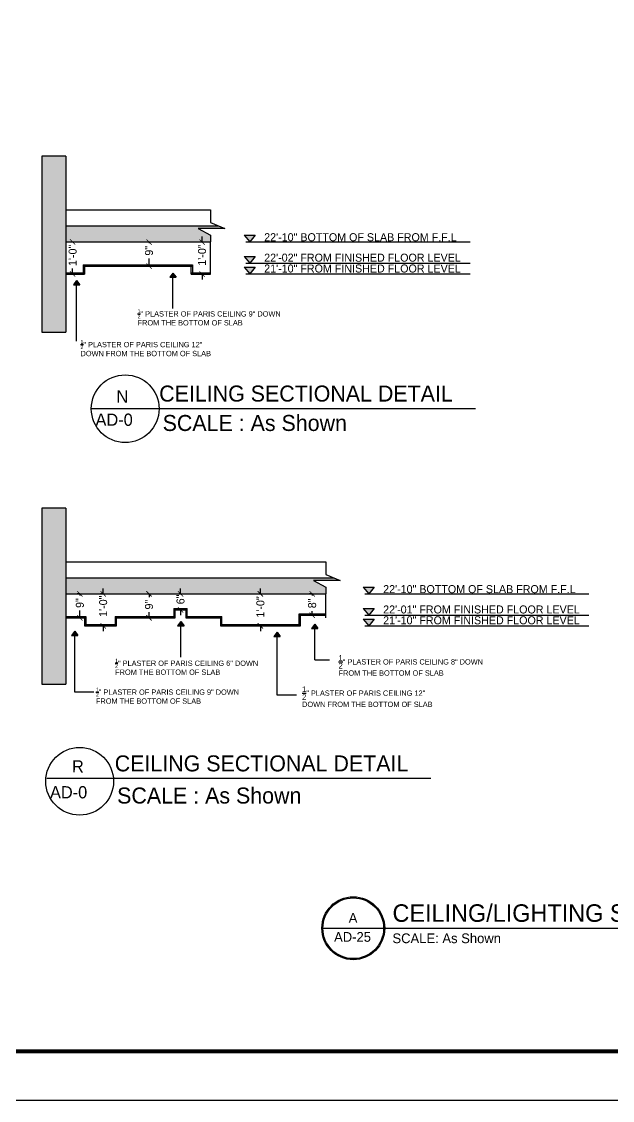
# Model space of a CAD drawing. Extents: x 10753 to 18704, y -5361 to 1140.
# Drawn here: x 16117.6 to 16339.2, y -2815 to -2410.6 of the extents above; entities that cross this region are included whole.
import ezdxf

# ---------------------------------------------------------------- set-up
doc = ezdxf.new("R2010")
doc.units = 0
doc.header["$LTSCALE"] = 30
doc.header["$MEASUREMENT"] = 0
doc.header["$PDMODE"] = 3
doc.layers.get('0').update_dxf_attribs({"linetype": 'CONTINUOUS'})
doc.layers.get('DEFPOINTS').update_dxf_attribs({"linetype": 'CONTINUOUS'})
for name, color, linetype in [('Ceiling Plans', 165, 'CONTINUOUS'), ('CEILING SECTION', 33, 'CONTINUOUS'), ('furniture', 9, 'CONTINUOUS'), ('layout', 2, 'CONTINUOUS'), ('SEAL', 1, 'CONTINUOUS'), ('SLINE', 3, 'CONTINUOUS'), ('TEXT', 13, 'CONTINUOUS'), ('WALL', 2, 'CONTINUOUS'), ('Walls Hatch', 51, 'CONTINUOUS'), ('WL', 9, 'CONTINUOUS')]:
    doc.layers.add(name, color=color, linetype=linetype)
doc.styles.add('EE', font='eurr____.ttf')
doc.styles.add('SMALL-DIM', font='stylu.ttf', dxfattribs={"height": 2})
doc.styles.get("Standard").update_dxf_attribs({"font": 'stylu.ttf', "height": 3})
doc.dimstyles.new('D1', dxfattribs={"dimtxt": 6, "dimasz": 5, "dimexe": 1, "dimexo": 2, "dimgap": 1, "dimtad": 1, "dimdec": 4, "dimzin": 3, "dimdsep": 46, "dimlunit": 4, "dimtxsty": 'Standard', "dimcen": 3, "dimclrd": 7, "dimclre": 7, "dimclrt": 2, "dimadec": 0, "dimazin": 0, "dimtfac": 1, "dimtdec": 4, "dimtofl": 0, "dimtmove": 2, "dimatfit": 3, "dimfxl": 1, "dimfrac": 2, "dimtolj": 1, "dimtzin": 1, "dimarcsym": 0})

# ---------------------------------------------------------------- blocks, each defined once
blk = doc.blocks.new('_ArchTick')
at = {"color": 0, "linetype": 'ByBlock', "const_width": 0.15}
blk.add_lwpolyline([(-0.5, -0.5), (0.5, 0.5)], dxfattribs=at)
blk = doc.blocks.new('*D745')
at = {"layer": 'Ceiling Plans', "color": 4, "lineweight": -2, "transparency": 16777216}
for p, q in [((16139.47, -2625.12), (16138.47, -2625.12)), ((16139.47, -2625.12), (16139.47, -2625.71)), ((16139.47, -2634.12), (16139.47, -2631.41)), ((16139.47, -2634.12), (16138.47, -2634.12))]:
    blk.add_line(p, q, dxfattribs=at)
at = {"layer": 'DEFPOINTS', "color": 0, "transparency": 16777216}
for p in [(16139.47, -2625.12), (16139.84, -2625.12), (16139.84, -2634.12)]:
    blk.add_point(p, dxfattribs=at)
at = {"layer": 'Ceiling Plans', "color": 4, "lineweight": -2, "transparency": 16777216, "xscale": 2, "yscale": 2, "zscale": 2}
for p, rotation in [((16139.47, -2625.12), 90), ((16139.47, -2634.12), 270)]:
    blk.add_blockref('_ArchTick', p, dxfattribs=dict(at, rotation=rotation))
at = {"layer": 'Ceiling Plans', "color": 4, "transparency": 16777216, "insert": (16139.47, -2628.56), "char_height": 3, "attachment_point": 5, "rotation": 90}
blk.add_mtext('\\A1;9"', dxfattribs=at)
blk = doc.blocks.new('*D731')
at = {"layer": 'Ceiling Plans', "color": 4, "lineweight": -2, "transparency": 16777216}
for p, q in [((16148.22, -2625.12), (16148.22, -2623.12)), ((16148.22, -2625.12), (16147.22, -2625.12)), ((16148.22, -2637.12), (16147.22, -2637.12)), ((16148.22, -2637.12), (16148.22, -2639.12))]:
    blk.add_line(p, q, dxfattribs=at)
at = {"layer": 'DEFPOINTS', "color": 0, "transparency": 16777216}
for p in [(16148.22, -2625.12), (16148.22, -2625.12), (16148.22, -2637.12)]:
    blk.add_point(p, dxfattribs=at)
at = {"layer": 'Ceiling Plans', "color": 4, "lineweight": -2, "transparency": 16777216, "xscale": 2, "yscale": 2, "zscale": 2}
for p, rotation in [((16148.22, -2625.12), 270), ((16148.22, -2637.12), 90)]:
    blk.add_blockref('_ArchTick', p, dxfattribs=dict(at, rotation=rotation))
at = {"layer": 'Ceiling Plans', "color": 4, "transparency": 16777216, "insert": (16148.22, -2629.75), "char_height": 3, "attachment_point": 5, "rotation": 90}
blk.add_mtext('\\A1;1\'-0"', dxfattribs=at)
blk = doc.blocks.new('*D732')
at = {"layer": 'Ceiling Plans', "color": 4, "lineweight": -2, "transparency": 16777216}
for p, q in [((16207.19, -2625.12), (16207.19, -2623.12)), ((16207.19, -2625.12), (16207.69, -2625.12)), ((16207.19, -2637.12), (16206.69, -2637.12)), ((16207.19, -2637.12), (16207.19, -2639.12))]:
    blk.add_line(p, q, dxfattribs=at)
at = {"layer": 'DEFPOINTS', "color": 0, "transparency": 16777216}
for p in [(16207, -2625.12), (16207.19, -2637.12), (16207.24, -2637.12)]:
    blk.add_point(p, dxfattribs=at)
at = {"layer": 'Ceiling Plans', "color": 4, "lineweight": -2, "transparency": 16777216, "xscale": 2, "yscale": 2, "zscale": 2}
for p, rotation in [((16207.19, -2625.12), 270), ((16207.19, -2637.12), 90)]:
    blk.add_blockref('_ArchTick', p, dxfattribs=dict(at, rotation=rotation))
at = {"layer": 'Ceiling Plans', "color": 4, "transparency": 16777216, "insert": (16207.19, -2630.02), "char_height": 3, "attachment_point": 5, "rotation": 90}
blk.add_mtext('\\A1;1\'-0"', dxfattribs=at)
blk = doc.blocks.new('*D733')
at = {"layer": 'Ceiling Plans', "color": 4, "lineweight": -2, "transparency": 16777216}
for p, q in [((16177.22, -2625.12), (16177.22, -2623.12)), ((16177.22, -2625.12), (16176.72, -2625.12)), ((16177.22, -2631.12), (16176.72, -2631.12)), ((16177.22, -2631.12), (16177.22, -2633.12))]:
    blk.add_line(p, q, dxfattribs=at)
at = {"layer": 'DEFPOINTS', "color": 0, "transparency": 16777216}
for p in [(16177.22, -2625.12), (16177.28, -2625.12), (16177.28, -2631.12)]:
    blk.add_point(p, dxfattribs=at)
at = {"layer": 'Ceiling Plans', "color": 4, "lineweight": -2, "transparency": 16777216, "xscale": 2, "yscale": 2, "zscale": 2}
for p, rotation in [((16177.22, -2625.12), 270), ((16177.22, -2631.12), 90)]:
    blk.add_blockref('_ArchTick', p, dxfattribs=dict(at, rotation=rotation))
at = {"layer": 'Ceiling Plans', "color": 4, "transparency": 16777216, "insert": (16177.22, -2627.2), "char_height": 3, "attachment_point": 5, "rotation": 90}
blk.add_mtext('\\A1;6"', dxfattribs=at)
blk = doc.blocks.new('*D735')
at = {"color": 4, "lineweight": -2, "transparency": 16777216}
for p, q in [((16136.76, -2493.21), (16135.76, -2493.21)), ((16136.76, -2493.21), (16136.76, -2493.27)), ((16136.76, -2505.21), (16136.76, -2503.18)), ((16136.76, -2505.21), (16135.76, -2505.21))]:
    blk.add_line(p, q, dxfattribs=at)
at = {"layer": 'DEFPOINTS', "color": 0, "transparency": 16777216}
for p in [(16136.76, -2493.21), (16137.3, -2493.21), (16137.3, -2505.21)]:
    blk.add_point(p, dxfattribs=at)
at = {"color": 4, "lineweight": -2, "transparency": 16777216, "xscale": 2, "yscale": 2, "zscale": 2}
for p, rotation in [((16136.76, -2493.21), 90), ((16136.76, -2505.21), 270)]:
    blk.add_blockref('_ArchTick', p, dxfattribs=dict(at, rotation=rotation))
at = {"color": 4, "transparency": 16777216, "insert": (16136.76, -2498.22), "char_height": 3, "attachment_point": 5, "rotation": 90}
blk.add_mtext('\\A1;1\'-0"', dxfattribs=at)
blk = doc.blocks.new('*D736')
at = {"color": 4, "lineweight": -2, "transparency": 16777216}
for p, q in [((16165.41, -2493.21), (16164.41, -2493.21)), ((16165.41, -2493.21), (16165.41, -2493.65)), ((16165.41, -2502.21), (16165.41, -2499.35)), ((16165.41, -2502.21), (16164.41, -2502.21))]:
    blk.add_line(p, q, dxfattribs=at)
at = {"layer": 'DEFPOINTS', "color": 0, "transparency": 16777216}
for p in [(16165.41, -2493.21), (16165.41, -2493.21), (16165.41, -2502.21)]:
    blk.add_point(p, dxfattribs=at)
at = {"color": 4, "lineweight": -2, "transparency": 16777216, "xscale": 2, "yscale": 2, "zscale": 2}
for p, rotation in [((16165.41, -2493.21), 90), ((16165.41, -2502.21), 270)]:
    blk.add_blockref('_ArchTick', p, dxfattribs=dict(at, rotation=rotation))
at = {"color": 4, "transparency": 16777216, "insert": (16165.41, -2496.5), "char_height": 3, "attachment_point": 5, "rotation": 90}
blk.add_mtext('\\A1;9"', dxfattribs=at)
blk = doc.blocks.new('*D741')
at = {"layer": 'Ceiling Plans', "color": 4, "lineweight": -2, "transparency": 16777216}
for p, q in [((16185.3, -2493.21), (16185.3, -2491.21)), ((16185.3, -2493.21), (16184.3, -2493.21)), ((16185.3, -2505.21), (16184.3, -2505.21)), ((16185.3, -2505.21), (16185.3, -2507.21))]:
    blk.add_line(p, q, dxfattribs=at)
at = {"layer": 'DEFPOINTS', "color": 0, "transparency": 16777216}
for p in [(16185.3, -2493.21), (16185.35, -2493.21), (16185.35, -2505.21)]:
    blk.add_point(p, dxfattribs=at)
at = {"layer": 'Ceiling Plans', "color": 4, "lineweight": -2, "transparency": 16777216, "xscale": 2, "yscale": 2, "zscale": 2}
for p, rotation in [((16185.3, -2493.21), 270), ((16185.3, -2505.21), 90)]:
    blk.add_blockref('_ArchTick', p, dxfattribs=dict(at, rotation=rotation))
at = {"layer": 'Ceiling Plans', "color": 4, "transparency": 16777216, "insert": (16185.3, -2498.1), "char_height": 3, "attachment_point": 5, "rotation": 90}
blk.add_mtext('\\A1;1\'-0"', dxfattribs=at)
blk = doc.blocks.new('*D722')
at = {"layer": 'Ceiling Plans', "color": 4, "lineweight": -2, "transparency": 16777216}
for p, q in [((16226.61, -2625.12), (16225.61, -2625.12)), ((16226.61, -2625.12), (16226.61, -2625.78)), ((16226.61, -2633.12), (16226.61, -2631.58)), ((16226.61, -2633.12), (16225.61, -2633.12))]:
    blk.add_line(p, q, dxfattribs=at)
at = {"layer": 'DEFPOINTS', "color": 0, "transparency": 16777216}
for p in [(16226.61, -2625.12), (16226.77, -2625.12), (16226.77, -2633.12)]:
    blk.add_point(p, dxfattribs=at)
at = {"layer": 'Ceiling Plans', "color": 4, "lineweight": -2, "transparency": 16777216, "xscale": 2, "yscale": 2, "zscale": 2}
for p, rotation in [((16226.61, -2625.12), 90), ((16226.61, -2633.12), 270)]:
    blk.add_blockref('_ArchTick', p, dxfattribs=dict(at, rotation=rotation))
at = {"layer": 'Ceiling Plans', "color": 4, "transparency": 16777216, "insert": (16226.61, -2628.68), "char_height": 3, "attachment_point": 5, "rotation": 90}
blk.add_mtext('\\A1;8"', dxfattribs=at)
blk = doc.blocks.new('*D726')
at = {"layer": 'Ceiling Plans', "color": 4, "lineweight": -2, "transparency": 16777216}
for p, q in [((16165.43, -2625.12), (16165.93, -2625.12)), ((16165.43, -2625.12), (16165.43, -2626.29)), ((16165.43, -2634.12), (16165.43, -2632)), ((16165.43, -2634.12), (16165.93, -2634.12))]:
    blk.add_line(p, q, dxfattribs=at)
at = {"layer": 'DEFPOINTS', "color": 0, "transparency": 16777216}
for p in [(16165, -2625.12), (16165.43, -2625.12), (16165, -2634.12)]:
    blk.add_point(p, dxfattribs=at)
at = {"layer": 'Ceiling Plans', "color": 4, "lineweight": -2, "transparency": 16777216, "xscale": 2, "yscale": 2, "zscale": 2}
for p, rotation in [((16165.43, -2625.12), 90), ((16165.43, -2634.12), 270)]:
    blk.add_blockref('_ArchTick', p, dxfattribs=dict(at, rotation=rotation))
at = {"layer": 'Ceiling Plans', "color": 4, "transparency": 16777216, "insert": (16165.43, -2629.15), "char_height": 3, "attachment_point": 5, "rotation": 90}
blk.add_mtext('\\A1;9"', dxfattribs=at)

msp = doc.modelspace()

# ---------------------------------------------------------------- hatches: boundary and pattern name
h = msp.add_hatch(color=256)
h.dxf.hatch_style = 1
h.paths.add_polyline_path([(16174.37649, -2504.85443), (16173.18016, -2506.444), (16175.56713, -2506.444)])
h = msp.add_hatch(color=256)
h.dxf.hatch_style = 1
h.paths.add_polyline_path([(16138.22041, -2507.62303), (16137.02408, -2509.21259), (16139.41104, -2509.21259)])
h = msp.add_hatch(color=256)
h.dxf.hatch_style = 1
h.paths.add_polyline_path([(16177.34019, -2635.50837), (16176.14386, -2637.09794), (16178.53082, -2637.09794)])
h = msp.add_hatch(color=256)
h.dxf.hatch_style = 1
h.paths.add_polyline_path([(16227.59268, -2636.52897), (16226.39635, -2638.11854), (16228.78331, -2638.11854)])
h = msp.add_hatch(color=256)
h.dxf.hatch_style = 1
h.paths.add_polyline_path([(16137.53113, -2639.15219), (16136.3348, -2640.74175), (16138.72176, -2640.74175)])
h = msp.add_hatch(color=256)
h.dxf.hatch_style = 1
h.paths.add_polyline_path([(16213.45774, -2639.50648), (16212.26141, -2641.09605), (16214.64837, -2641.09605)])
at = {"layer": 'TEXT'}
h = msp.add_hatch(color=256, dxfattribs=at)
h.dxf.hatch_style = 1
h.paths.add_polyline_path([(16205.23075, -2502.64725), (16201.1487, -2502.64725), (16203.18973, -2505.17562)])
h.paths.add_polyline_path([(16205.23075, -2498.63756), (16201.1487, -2498.63756), (16203.18973, -2501.16592)])
h.paths.add_polyline_path([(16205.23075, -2490.67542), (16201.1487, -2490.67542), (16203.18973, -2493.20378)])
h = msp.add_hatch(color=256, dxfattribs=at)
h.dxf.hatch_style = 1
h.paths.add_polyline_path([(16249.85873, -2634.56732), (16245.77668, -2634.56732), (16247.81771, -2637.09568)])
h.paths.add_polyline_path([(16249.85873, -2630.55763), (16245.77668, -2630.55763), (16247.81771, -2633.08599)])
h.paths.add_polyline_path([(16249.85873, -2622.59548), (16245.77668, -2622.59548), (16247.81771, -2625.12385)])
at = {"layer": 'Walls Hatch'}
h = msp.add_hatch(color=51, dxfattribs=at)
h.dxf.hatch_style = 1
h.paths.add_polyline_path([(15879.06898, -2461.06014), (15870.06898, -2461.06014), (15870.06898, -2527.05789), (15879.06898, -2527.05789)])
h.paths.add_polyline_path([(15879.06898, -2592.97168), (15870.06898, -2592.97168), (15870.06898, -2658.96943), (15879.06898, -2658.96943)])
h.paths.add_polyline_path([(16134.25424, -2592.97168), (16125.25424, -2592.97168), (16125.25424, -2658.96943), (16134.25424, -2658.96943)])
h.paths.add_polyline_path([(16134.25424, -2461.06014), (16125.25424, -2461.06014), (16125.25424, -2527.05789), (16134.25424, -2527.05789)])
h.paths.add_polyline_path([(16352.98404, -2461.06014), (16343.98404, -2461.06014), (16343.98404, -2527.05789), (16352.98404, -2527.05789)])
h.paths.add_polyline_path([(16398.4395, -2592.97168), (16389.4395, -2592.97168), (16389.4395, -2658.96943), (16398.4395, -2658.96943)])
h.paths.add_polyline_path([(16586.83461, -2461.06014), (16577.83461, -2461.06014), (16577.83461, -2527.05789), (16586.83461, -2527.05789)])
h.paths.add_polyline_path([(16697.10238, -2457.8943), (16688.10238, -2457.8943), (16688.10238, -2523.89206), (16697.10238, -2523.89206)])
h.paths.add_polyline_path([(16652.16924, -2592.97168), (16643.16924, -2592.97168), (16643.16924, -2658.96943), (16652.16924, -2658.96943)])
h = msp.add_hatch(color=253, dxfattribs=at)
h.dxf.hatch_style = 1
h.paths.add_polyline_path([(16746.21311, -2622.55375), (16741.50673, -2620.1212), (16751.55425, -2620.1212), (16749.25771, -2619.1212), (16652.16924, -2619.1212), (16652.16924, -2625.1212), (16746.21311, -2625.1212)])
h.paths.add_polyline_path([(15971.89276, -2488.20966), (15981.94028, -2488.20966), (15979.64375, -2487.20966), (15879.06898, -2487.20966), (15879.06898, -2493.20966), (15976.59914, -2493.20966), (15976.59914, -2490.64221)])
h.paths.add_polyline_path([(15919.21271, -2620.1212), (15929.26023, -2620.1212), (15926.9637, -2619.1212), (15879.06898, -2619.1212), (15879.06898, -2625.1212), (15923.91909, -2625.1212), (15923.91909, -2622.55375)])
h.paths.add_polyline_path([(16231.7844, -2622.55375), (16227.07802, -2620.1212), (16237.12554, -2620.1212), (16234.82901, -2619.1212), (16134.25424, -2619.1212), (16134.25424, -2625.1212), (16231.7844, -2625.1212)])
h.paths.add_polyline_path([(16183.81436, -2488.20966), (16193.86188, -2488.20966), (16191.56535, -2487.20966), (16134.25424, -2487.20966), (16134.25424, -2493.20966), (16188.52074, -2493.20966), (16188.52074, -2490.64221)])
h.paths.add_polyline_path([(16577.83461, -2487.20966), (16352.98404, -2487.20966), (16352.98404, -2493.20966), (16577.83461, -2493.20966)])
h.paths.add_polyline_path([(16745.53778, -2485.04382), (16755.5853, -2485.04382), (16753.28877, -2484.04382), (16697.10238, -2484.04382), (16697.10238, -2490.04382), (16750.24416, -2490.04382), (16750.24416, -2487.47638)])
h.paths.add_polyline_path([(16484.66675, -2620.1212), (16494.71427, -2620.1212), (16492.41773, -2619.1212), (16398.4395, -2619.1212), (16398.4395, -2625.1212), (16489.37313, -2625.1212), (16489.37313, -2622.55375)])
h.paths.add_polyline_path([(16704.86133, -2636.15084), (16704.86133, -2625.2116), (16697.91038, -2625.2116), (16697.91038, -2636.15084)], flags=9)
h.paths.add_polyline_path([(16673.10973, -2631.08651), (16673.10973, -2625.39837), (16666.15878, -2625.39837), (16666.15878, -2631.08651)], flags=9)

# ---------------------------------------------------------------- linework, layer by layer
for p, q in [((16174.37649, -2504.85443), (16173.18016, -2506.444)), ((16173.18016, -2506.444), (16175.56713, -2506.444)), ((16174.37649, -2504.85443), (16174.37649, -2504.85443)), ((16174.37649, -2504.85443), (16175.56713, -2506.444)), ((16174.37649, -2518.1659), (16174.37649, -2506.444)), ((16138.22041, -2507.62303), (16137.02408, -2509.21259)), ((16137.02408, -2509.21259), (16139.41104, -2509.21259)), ((16138.22041, -2507.62303), (16138.22041, -2507.62303)), ((16138.22041, -2507.62303), (16139.41104, -2509.21259)), ((16138.22041, -2530.3515), (16138.22041, -2509.21259)), ((16177.34019, -2635.50837), (16176.14386, -2637.09794)), ((16177.34019, -2635.50837), (16177.34019, -2635.50837)), ((16177.34019, -2635.50837), (16178.53082, -2637.09794)), ((16227.59268, -2636.52897), (16226.39635, -2638.11854)), ((16227.59268, -2636.52897), (16227.59268, -2636.52897)), ((16227.59268, -2636.52897), (16228.78331, -2638.11854)), ((16137.53113, -2639.15219), (16136.3348, -2640.74175)), ((16136.3348, -2640.74175), (16138.72176, -2640.74175)), ((16137.53113, -2639.15219), (16137.53113, -2639.15219)), ((16137.53113, -2639.15219), (16138.72176, -2640.74175)), ((16137.53113, -2662.0253), (16137.53113, -2640.74175)), ((16176.14386, -2637.09794), (16178.53082, -2637.09794)), ((16177.34019, -2648.81983), (16177.34019, -2637.09794)), ((16213.45774, -2639.50648), (16212.26141, -2641.09605)), ((16213.45774, -2639.50648), (16213.45774, -2639.50648)), ((16213.45774, -2639.50648), (16214.64837, -2641.09605)), ((16226.39635, -2638.11854), (16228.78331, -2638.11854)), ((16227.59268, -2649.84043), (16227.59268, -2638.11854)), ((16212.26141, -2641.09605), (16214.64837, -2641.09605)), ((16213.45774, -2663.08334), (16213.45774, -2641.09605)), ((16227.59268, -2649.84043), (16233.08076, -2649.84043)), ((16144.66316, -2662.0253), (16137.61548, -2662.0253)), ((16220.7381, -2663.08334), (16213.45774, -2663.08334))]:
    msp.add_line(p, q)
at = {"layer": 'Ceiling Plans'}
for p, q in [((16188.52074, -2505.20966), (16188.52074, -2493.20966)), ((16140.75424, -2501.70966), (16181.68866, -2501.70966)), ((16140.75424, -2501.70966), (16140.75424, -2504.70966)), ((16140.75424, -2502.20966), (16181.68866, -2502.20966)), ((16141.25424, -2502.20966), (16141.25424, -2505.20966)), ((16181.21015, -2505.20966), (16181.21015, -2502.20966)), ((16181.68866, -2501.70966), (16181.68866, -2504.70966)), ((16134.25424, -2504.70966), (16141.25424, -2504.70966)), ((16134.25424, -2505.20966), (16141.25424, -2505.20966)), ((16181.21015, -2504.70966), (16188.52074, -2504.70966)), ((16181.21015, -2505.20966), (16188.52074, -2505.20966)), ((16181.21015, -2505.20966), (16188.21015, -2505.20966)), ((16181.21015, -2505.20966), (16188.21015, -2505.20966)), ((16181.21015, -2505.20966), (16188.52074, -2505.20966)), ((16231.7844, -2634.11887), (16231.7844, -2625.1212)), ((16174.72935, -2630.6212), (16174.72935, -2633.6212)), ((16174.72935, -2630.6212), (16179.73939, -2630.6212)), ((16174.72935, -2631.1212), (16179.22935, -2631.1212)), ((16175.22935, -2634.1212), (16175.22935, -2631.1212)), ((16175.22935, -2631.1212), (16179.73939, -2631.1212)), ((16179.22935, -2631.1212), (16179.22935, -2634.12058)), ((16179.73939, -2633.6212), (16179.73939, -2630.6212)), ((16221.74943, -2632.6212), (16231.7844, -2632.6212)), ((16221.74943, -2636.6212), (16221.74943, -2632.6212)), ((16134.25424, -2633.6212), (16141.72935, -2633.6212)), ((16134.25424, -2634.1212), (16141.72935, -2634.1212)), ((16141.22935, -2634.1212), (16141.22935, -2637.1212)), ((16141.22935, -2636.6212), (16153.22935, -2636.6212)), ((16141.72935, -2633.6212), (16141.72935, -2636.6212)), ((16152.72935, -2633.6212), (16152.72935, -2636.6212)), ((16152.72935, -2633.6212), (16175.22935, -2633.6212)), ((16152.72935, -2634.1212), (16159.20446, -2634.1212)), ((16153.22935, -2637.1212), (16153.22935, -2634.1212)), ((16153.22935, -2634.1212), (16175.22935, -2634.1212)), ((16179.22935, -2633.6212), (16192.74943, -2633.6212)), ((16179.22935, -2634.1212), (16192.74943, -2634.1212)), ((16192.23939, -2634.1212), (16192.23939, -2637.1212)), ((16192.23939, -2636.6212), (16222.23939, -2636.6212)), ((16192.74943, -2636.6212), (16192.74943, -2633.6212)), ((16221.74943, -2633.11887), (16231.7844, -2633.11887)), ((16222.23939, -2637.1212), (16222.23939, -2633.11887)), ((16141.22935, -2637.1212), (16153.22935, -2637.1212)), ((16141.22935, -2637.1212), (16153.22935, -2637.1212)), ((16192.23939, -2637.1212), (16222.23939, -2637.1212)), ((16192.23939, -2637.1212), (16222.23939, -2637.1212)), ((16193.24943, -2637.12181), (16193.24943, -2637.1212)), ((16204.25424, -2637.1212), (16222.23939, -2637.1212))]:
    msp.add_line(p, q, dxfattribs=at)
at = {"layer": 'CEILING SECTION'}
for p, q in [((16188.52074, -2481.20966), (16188.52074, -2485.88392)), ((16134.25424, -2487.20966), (16191.56535, -2487.20966)), ((16188.52074, -2485.88392), (16193.86188, -2488.20966)), ((16193.86188, -2488.20966), (16183.81436, -2488.20966)), ((16183.81436, -2488.20966), (16188.52074, -2490.64221)), ((16188.52074, -2490.64221), (16188.52074, -2493.20966)), ((16134.25424, -2493.20966), (16188.52074, -2493.20966)), ((16231.7844, -2613.1212), (16231.7844, -2617.79546)), ((16134.25424, -2619.1212), (16234.82901, -2619.1212)), ((16237.12554, -2620.1212), (16227.07802, -2620.1212)), ((16227.07802, -2620.1212), (16231.7844, -2622.55375)), ((16231.7844, -2617.79546), (16237.12554, -2620.1212)), ((16231.7844, -2622.55375), (16231.7844, -2625.1212)), ((16134.25424, -2625.1212), (16231.7844, -2625.1212))]:
    msp.add_line(p, q, dxfattribs=at)
at = {"layer": 'furniture', "color": 8}
for p, q in [((16287.81716, -2555.71237), (16143.76693, -2555.71237)), ((16271.14527, -2694.3589), (16127.09504, -2694.3589))]:
    msp.add_line(p, q, dxfattribs=at)
for centre in [(16156.46646, -2555.71237), (16139.38855, -2695.37012)]:
    msp.add_circle(centre, 12.69953, dxfattribs=at)
at = {"layer": 'SEAL', "color": 1}
msp.add_lwpolyline([(17020.32461, -2006.1532), (17020.32461, -2815.00686), (15815.56292, -2815.00686), (15815.56292, -2006.1532)], close=True, dxfattribs=at)
at = {"layer": 'SLINE'}
msp.add_line((16230.23444, -2750.47166), (16429.59258, -2750.47166), dxfattribs=at)
for radius in [11.79174, 11.38567]:
    msp.add_circle((16242.02618, -2750.47166), radius, dxfattribs=at)
at = {"layer": 'TEXT', "color": 0}
for p, q in [((16201.1487, -2490.67542), (16205.23075, -2490.67542)), ((16201.1487, -2490.67542), (16203.18973, -2493.20378)), ((16205.23075, -2490.67542), (16203.18973, -2493.20378)), ((16201.68795, -2493.20378), (16285.80598, -2493.20378)), ((16201.1487, -2498.63756), (16205.23075, -2498.63756)), ((16201.1487, -2498.63756), (16203.18973, -2501.16592)), ((16205.23075, -2498.63756), (16203.18973, -2501.16592)), ((16201.1487, -2502.64725), (16205.23075, -2502.64725)), ((16201.1487, -2502.64725), (16203.18973, -2505.17562)), ((16201.68795, -2501.16592), (16285.80598, -2501.16592)), ((16205.23075, -2502.64725), (16203.18973, -2505.17562)), ((16201.68795, -2505.17562), (16285.80598, -2505.17562)), ((16245.77668, -2622.59548), (16249.85873, -2622.59548)), ((16245.77668, -2622.59548), (16247.81771, -2625.12385)), ((16249.85873, -2622.59548), (16247.81771, -2625.12385)), ((16246.31593, -2625.07983), (16330.43396, -2625.07983)), ((16245.77668, -2630.55763), (16249.85873, -2630.55763)), ((16245.77668, -2630.55763), (16247.81771, -2633.08599)), ((16249.85873, -2630.55763), (16247.81771, -2633.08599)), ((16245.77668, -2634.56732), (16247.81771, -2637.09568)), ((16245.77668, -2634.56732), (16249.85873, -2634.56732)), ((16246.31593, -2633.04197), (16330.43396, -2633.04197)), ((16249.85873, -2634.56732), (16247.81771, -2637.09568)), ((16246.31593, -2637.05167), (16330.43396, -2637.05167))]:
    msp.add_line(p, q, dxfattribs=at)
at = {"layer": 'WALL'}
for p, q in [((16125.25424, -2461.06014), (16125.25424, -2527.05789)), ((16134.25424, -2461.06014), (16125.25424, -2461.06014)), ((16134.25424, -2461.06014), (16134.25424, -2527.05789)), ((16125.25424, -2527.05789), (16134.25424, -2527.05789)), ((16125.25424, -2592.97168), (16125.25424, -2658.96943)), ((16134.25424, -2592.97168), (16125.25424, -2592.97168)), ((16134.25424, -2592.97168), (16134.25424, -2658.96943)), ((16125.25424, -2658.96943), (16134.25424, -2658.96943))]:
    msp.add_line(p, q, dxfattribs=at)
at = {"layer": 'WALL', "color": 4}
for p, q in [((16134.25424, -2481.20966), (16188.52074, -2481.20966)), ((16134.25424, -2613.1212), (16231.7844, -2613.1212))]:
    msp.add_line(p, q, dxfattribs=at)
at = {"layer": 'WL', "const_width": 1.53192}
msp.add_lwpolyline([(17001.94157, -2024.53624), (17001.94157, -2796.62382), (15833.94596, -2796.62382), (15833.94596, -2024.53624)], close=True, dxfattribs=at)

# ---------------------------------------------------------------- texts
at = {"layer": 'layout', "char_height": 4.579156, "attachment_point": 1, "rotation": 359.7603176, "style": 'EE'}
for s, insert in [('{\\C0;N}', (16153.19213, -2548.8483)), ('{\\C0;R}', (16136.52023, -2687.49483))]:
    msp.add_mtext_dynamic_manual_height_columns(s, width=21.3389558, gutter_width=45, heights=[0], dxfattribs=dict(at, insert=insert))
at = {"layer": 'layout', "char_height": 4.579156, "attachment_point": 1, "style": 'EE'}
for insert in [(16145.34911, -2557.539), (16128.2712, -2697.19675)]:
    msp.add_mtext_dynamic_manual_height_columns('{\\C0;AD-0}', width=31.0716794, gutter_width=45, heights=[0], dxfattribs=dict(at, insert=insert))
at = {"layer": 'SLINE', "style": 'SMALL-DIM'}
for s, height, p in [('CEILING/LIGHTING SECTIONAL DETAILS', 6.5713642, (16256.72879, -2748.05665, 0.06979)), ('A', 3.65076, (16240.30763, -2748.40983)), ('AD-25', 3.650758, (16234.82356, -2755.53243)), ('SCALE: As Shown', 3.6507579, (16256.71841, -2756.05554, 0.08248))]:
    msp.add_text(s, height=height, dxfattribs=at).set_placement(p)
at = {"layer": 'TEXT', "color": 0, "attachment_point": 1, "style": 'EE'}
for s, width, insert, char_height in [('22\'-10" BOTTOM OF SLAB FROM F.F.L', 74.082993, (16208.60916, -2489.91781), 3), ('22\'-02" FROM FINISHED FLOOR LEVEL', 74.082993, (16208.60916, -2497.581), 3), ('21\'-10" FROM FINISHED FLOOR LEVEL', 74.082993, (16208.60916, -2501.64544), 3), ('\\A1;{\\H0.7x;\\S1/2;}" PLASTER OF PARIS CEILING 9" DOWN FROM THE BOTTOM OF SLAB', 53.342262, (16161.12496, -2518.4643), 2), ('\\A1;{\\H0.7x;\\S1/2;}" PLASTER OF PARIS CEILING 12" DOWN FROM THE BOTTOM OF SLAB', 49.8001917, (16139.71253, -2529.98739), 2), ('CEILING SECTIONAL DETAIL', 118.1124775, (16169.22169, -2547.02111), 6), ('SCALE : As Shown', 118.1124775, (16170.51367, -2558.05302), 6), ('22\'-10" BOTTOM OF SLAB FROM F.F.L', 74.082993, (16253.23715, -2621.83788), 3), ('22\'-01" FROM FINISHED FLOOR LEVEL', 74.082993, (16253.23715, -2629.45705), 3), ('21\'-10" FROM FINISHED FLOOR LEVEL', 74.082993, (16253.23715, -2633.52149), 3), ('\\A1;{\\H0.7x;\\S1/2;\\H0.95238x;" PLASTER OF PARIS CEILING 8" DOWN FROM THE BOTTOM OF SLAB}', 52.7952714, (16236.51542, -2648.07754), 3), ('\\A1;{\\H0.7x;\\S1/2;}" PLASTER OF PARIS CEILING 6" DOWN FROM THE BOTTOM OF SLAB', 52.4176297, (16152.68731, -2649.44444), 2), ('\\A1;{\\H0.7x;\\S1/2;}" PLASTER OF PARIS CEILING 9" DOWN FROM THE BOTTOM OF SLAB', 52.4176297, (16145.49535, -2660.27467), 2), ('\\A1;{\\H0.7x;\\S1/2;\\H0.95238x;" PLASTER OF PARIS CEILING 12" DOWN FROM THE BOTTOM OF SLAB}', 52.7952714, (16222.82882, -2659.81448), 3), ('CEILING SECTIONAL DETAIL', 118.1124775, (16152.5498, -2685.66763), 6), ('SCALE : As Shown', 118.1124775, (16153.43577, -2697.71077), 6)]:
    msp.add_mtext_dynamic_manual_height_columns(s, width=width, gutter_width=45, heights=[0], dxfattribs=dict(at, insert=insert, char_height=char_height))

# ---------------------------------------------------------------- dimensions: what is measured, and where the dimension line sits
for base, p1, p2, picture, middle in [((16136.76436, -2493.20966), (16137.29605, -2505.20966), (16137.29605, -2493.20966), '*D735', (16136.76436, -2498.22324)), ((16165.40997, -2493.20966), (16165.41286, -2502.20966), (16165.41286, -2493.20966), '*D736', (16165.40997, -2496.49653))]:
    dim = msp.add_linear_dim(base=base, p1=p1, p2=p2, angle=90, dimstyle='D1', override={"dimtxt": 3, "dimasz": 2, "dimexo": 9, "dimblk": 'ArchTick', "dimclrd": 4, "dimclre": 4, "dimclrt": 4, "dimldrblk": 'ArchTick', "dimfxlon": 1})
    dim.commit()
    dim.dimension.update_dxf_attribs({"geometry": picture, "text_midpoint": middle, "dimtype": 160})
at = {"layer": 'Ceiling Plans'}
for base, p1, p2, override, picture, middle in [((16185.30442, -2493.20966), (16185.3544, -2505.20966), (16185.3544, -2493.20966), {"dimtxt": 3, "dimasz": 2, "dimexo": 9, "dimblk": 'ArchTick', "dimclrd": 4, "dimclre": 4, "dimclrt": 4, "dimldrblk": 'ArchTick', "dimfxlon": 1}, '*D741', (16185.30442, -2498.09548)), ((16139.46611, -2625.1212), (16139.84134, -2634.1212), (16139.84134, -2625.1212), {"dimtxt": 3, "dimasz": 2, "dimexo": 9, "dimblk": 'ArchTick', "dimclrd": 4, "dimclre": 4, "dimclrt": 4, "dimldrblk": 'ArchTick', "dimfxlon": 1}, '*D745', (16139.46611, -2628.55774)), ((16148.22279, -2625.1212), (16148.22279, -2637.1212), (16148.22279, -2625.1212), {"dimtxt": 3, "dimasz": 2, "dimexo": 9, "dimblk": 'ArchTick', "dimclrd": 4, "dimclre": 4, "dimclrt": 4, "dimldrblk": 'ArchTick', "dimfxlon": 1}, '*D731', (16148.22279, -2629.74618)), ((16165.43218, -2625.1212), (16165.00402, -2634.1212), (16165.00402, -2625.1212), {"dimtxt": 3, "dimasz": 2, "dimexe": 0.5, "dimexo": 9, "dimblk": 'ArchTick', "dimclrd": 4, "dimclre": 4, "dimclrt": 4, "dimldrblk": 'ArchTick', "dimfxlon": 1}, '*D726', (16165.43218, -2629.14542)), ((16177.225, -2625.1212), (16177.28485, -2631.1212), (16177.28485, -2625.1212), {"dimtxt": 3, "dimasz": 2, "dimexe": 0.5, "dimexo": 9, "dimblk": 'ArchTick', "dimclrd": 4, "dimclre": 4, "dimclrt": 4, "dimldrblk": 'ArchTick', "dimfxlon": 1}, '*D733', (16177.225, -2627.20233)), ((16207.19379, -2637.1212), (16207.00321, -2625.1212), (16207.23939, -2637.1212), {"dimtxt": 3, "dimasz": 2, "dimexe": 0.5, "dimexo": 9, "dimblk": 'ArchTick', "dimclrd": 4, "dimclre": 4, "dimclrt": 4, "dimldrblk": 'ArchTick', "dimfxlon": 1}, '*D732', (16207.19379, -2630.02166)), ((16226.60893, -2625.1212), (16226.76691, -2633.11887), (16226.76691, -2625.1212), {"dimtxt": 3, "dimasz": 2, "dimexo": 9, "dimblk": 'ArchTick', "dimclrd": 4, "dimclre": 4, "dimclrt": 4, "dimldrblk": 'ArchTick', "dimfxlon": 1}, '*D722', (16226.60893, -2628.68168))]:
    dim = msp.add_linear_dim(base=base, p1=p1, p2=p2, angle=90, dimstyle='D1', override=override, dxfattribs=at)
    dim.commit()
    dim.dimension.update_dxf_attribs({"geometry": picture, "text_midpoint": middle, "dimtype": 160})

doc.saveas('drawing.dxf')
